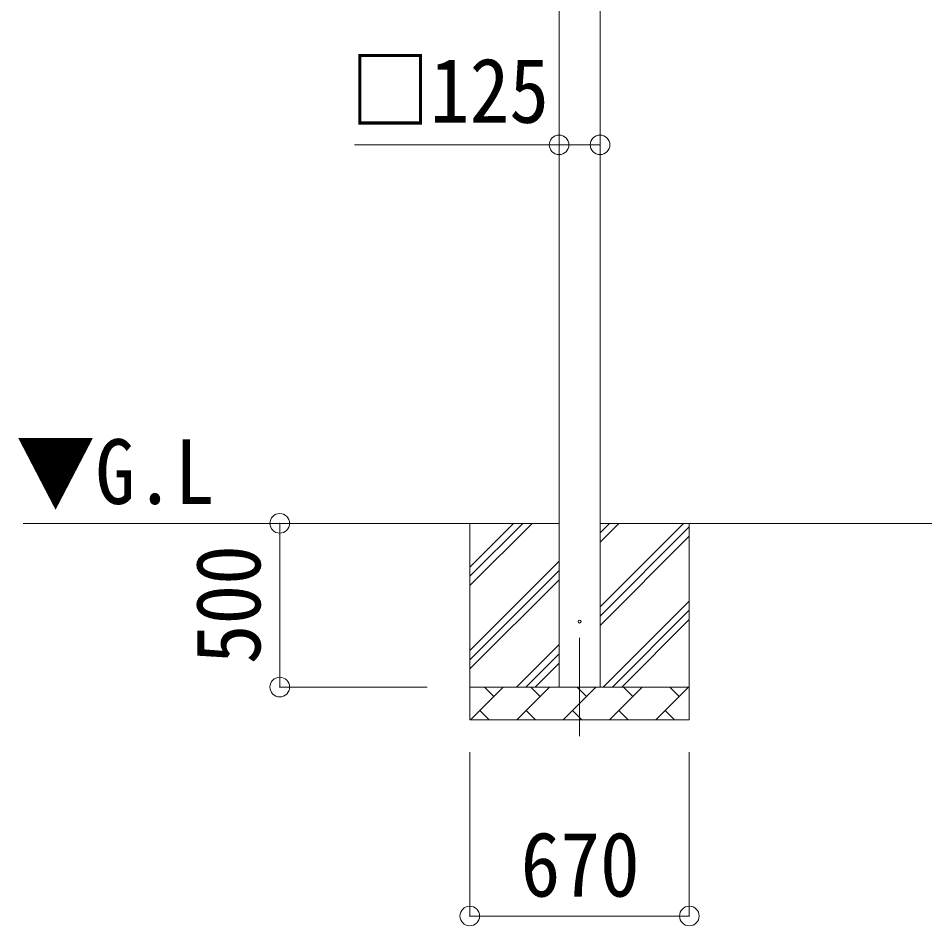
# Model space of a CAD drawing. Units: millimetres at full size, sheet at 1:60. Extents: x -16864 to 16864, y -11640 to 11640.
# Drawn here: x -12238 to -9470, y -8637 to -5866 of the extents above; entities that cross this region are included whole.
import ezdxf
from ezdxf.enums import TextEntityAlignment as Align

# ---------------------------------------------------------------- set-up
doc = ezdxf.new("R2010")
doc.units = ezdxf.units.MM
doc.header["$LTSCALE"] = 60
doc.header["$PDMODE"] = 32
doc.header["$PDSIZE"] = 60
doc.linetypes.add('CHAIN1', pattern=[8, 5, -1, 1, -1])
for name, color, linetype, lineweight in [('0-1_Defpoints', 7, 'CHAIN1', 9), ('0-2_TEXT1', 4, 'Continuous', 9), ('0-3_SHAPE', 7, 'Continuous', 9), ('0-7_PARTS2', 7, 'Continuous', 9), ('0-8_TABLE1', 6, 'Continuous', 9)]:
    doc.layers.add(name, color=color, linetype=linetype, lineweight=lineweight)
doc.styles.add('ＭＳ ゴシック', font='')
doc.styles.get('ＭＳ ゴシック').set_extended_font_data('MS Gothic')

msp = doc.modelspace()

# ---------------------------------------------------------------- linework, layer by layer
at = {"layer": '0-1_Defpoints'}
msp.add_line((-10524.05, -7758.15), (-10524.05, -8107.15), dxfattribs=at)
at = {"layer": '0-2_TEXT1'}
for p, q in [((-10586.55, -7908.15), (-10586.55, -4408.15)), ((-10461.55, -4408.15), (-10461.55, -7908.15))]:
    msp.add_line(p, q, dxfattribs=at)
msp.add_circle((-10524.05, -7708.15), 4.5, dxfattribs=at)
at = {"layer": '0-3_SHAPE'}
for p, q in [((-10586.55, -7408.15), (-12222.75, -7408.15)), ((-10859.05, -7408.15), (-10859.05, -8008.15)), ((-10859.05, -7541.63), (-10725.57, -7408.15)), ((-10859.05, -7598.2), (-10669, -7408.15)), ((-10859.05, -7569.92), (-10697.28, -7408.15)), ((-10461.55, -7465.26), (-10404.44, -7408.15)), ((-10461.55, -7436.98), (-10432.72, -7408.15)), ((-7113.55, -7408.15), (-10461.55, -7408.15)), ((-10461.55, -7663.25), (-10206.45, -7408.15)), ((-10461.55, -7691.54), (-10189.05, -7419.04)), ((-10189.05, -7408.15), (-10189.05, -8008.15)), ((-10461.55, -7719.82), (-10189.05, -7447.32)), ((-10859.05, -7796.19), (-10586.55, -7523.69)), ((-10859.05, -7824.48), (-10586.55, -7551.98)), ((-10859.05, -7852.76), (-10586.55, -7580.26)), ((-10451.89, -7908.15), (-10189.05, -7645.31)), ((-10423.61, -7908.15), (-10189.05, -7673.59)), ((-10395.32, -7908.15), (-10189.05, -7701.88)), ((-10716.45, -7908.15), (-10586.55, -7778.25)), ((-10688.17, -7908.15), (-10586.55, -7806.54)), ((-10659.88, -7908.15), (-10586.55, -7834.82)), ((-10859.05, -7908.15), (-10189.05, -7908.15)), ((-10856.89, -8008.15), (-10756.89, -7908.15)), ((-10785.44, -7936.71), (-10814, -7908.15)), ((-10715.47, -8008.15), (-10615.47, -7908.15)), ((-10644.02, -7936.71), (-10672.58, -7908.15)), ((-10574.05, -8008.15), (-10474.05, -7908.15)), ((-10502.6, -7936.71), (-10531.16, -7908.15)), ((-10432.63, -8008.15), (-10332.63, -7908.15)), ((-10361.18, -7936.71), (-10389.73, -7908.15)), ((-10291.21, -8008.15), (-10191.21, -7908.15)), ((-10219.76, -7936.71), (-10248.31, -7908.15)), ((-10828.34, -7979.6), (-10799.78, -8008.15)), ((-10686.92, -7979.6), (-10658.36, -8008.15)), ((-10545.5, -7979.6), (-10516.94, -8008.15)), ((-10404.07, -7979.6), (-10375.52, -8008.15)), ((-10262.65, -7979.6), (-10234.1, -8008.15)), ((-10189.05, -8008.15), (-10859.05, -8008.15))]:
    msp.add_line(p, q, dxfattribs=at)
at = {"layer": '0-8_TABLE1'}
for p, q in [((-11439.05, -7408.15), (-10989.05, -7408.15)), ((-11439.05, -7908.15), (-11439.05, -7408.15)), ((-11439.05, -7908.15), (-10989.05, -7908.15)), ((-10859.05, -8607.15), (-10859.05, -8107.15)), ((-10189.05, -8607.15), (-10189.05, -8107.15)), ((-10859.05, -8607.15), (-10189.05, -8607.15))]:
    msp.add_line(p, q, dxfattribs=at)
msp.add_lwpolyline([(-10461.55, -6252.48), (-10586.55, -6252.48), (-11211.12, -6252.48)], dxfattribs=at)
for p in [(-10586.55, -6252.48), (-10461.55, -6252.48), (-11439.05, -7408.15), (-11439.05, -7908.15), (-10859.05, -8607.15), (-10189.05, -8607.15)]:
    msp.add_point(p, dxfattribs=at)

# ---------------------------------------------------------------- texts
at = {"layer": '0-7_PARTS2', "style": 'ＭＳ ゴシック', "width": 0.9}
msp.add_text('▼G.L', height=197.9, dxfattribs=at).set_placement((-12245.03, -7408.44), align=Align.BOTTOM_LEFT)
at = {"layer": '0-8_TABLE1', "color": 7, "style": 'ＭＳ ゴシック', "width": 0.9}
for s, p in [('□125', (-11223.73, -6244.62)), ('670', (-10704.05, -8607.15))]:
    msp.add_text(s, height=197.9, dxfattribs=at).set_placement(p, align=Align.BOTTOM_LEFT)
msp.add_text('500', height=197.9, rotation=90, dxfattribs=at).set_placement((-11439.05, -7838.15), align=Align.BOTTOM_LEFT)

doc.saveas('drawing.dxf')
